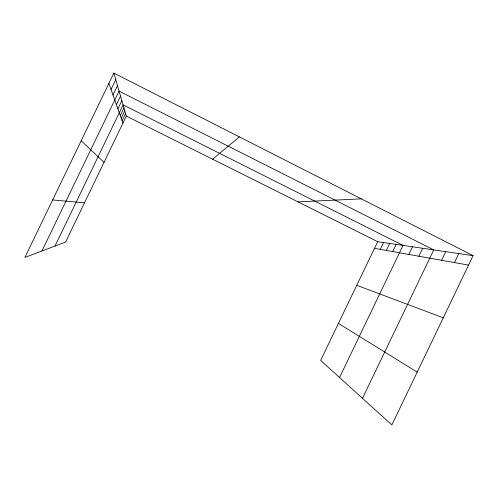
<?xml version="1.0" encoding="UTF-8"?>
<svg xmlns="http://www.w3.org/2000/svg" width="498" height="498" viewBox="0 0 498 498"><rect width="100%" height="100%" fill="white"/><g stroke="black" fill="none" stroke-linecap="round" stroke-linejoin="round"><path stroke-width="0.75" d="M473.1 255.655L377.683 241.698L320.644 360.415L391.876 424.912L473.1 255.655L113.849 73.088L24.9 257.441L65.58 242.047L126.33 116.09L113.849 73.088M380.254 249.349L383.522 242.551M386.317 250.432L389.673 243.454M392.717 251.571L396.159 244.4M339.549 377.534L403.019 245.402L123.081 104.897L54.992 246.056M408.808 254.441L412.481 246.79M418.874 256.24L422.696 248.284M362.488 398.307L433.746 249.896L119.078 91.103L41.944 250.992M441.595 260.292L445.741 251.652M454.481 262.589L458.807 253.563M111.042 89.466L115.76 79.674M112.99 94.987L117.497 85.656M116.401 104.636L120.522 96.089M117.902 108.869L121.854 100.671M120.273 115.592L123.965 107.942M121.213 118.244L124.799 110.811M122.103 120.753L125.583 113.525M212.634 159.223L239.364 136.875M298.028 201.889L361.305 198.845M52.632 199.959L84.517 202.786M374.496 248.321L468.568 265.098M356.736 285.298L443.276 317.805M126.33 116.09L377.683 241.698M338.422 323.407L417.2 372.143M81.186 140.778L104.02 162.348M108.888 83.378L122.938 123.124"/></g></svg>
